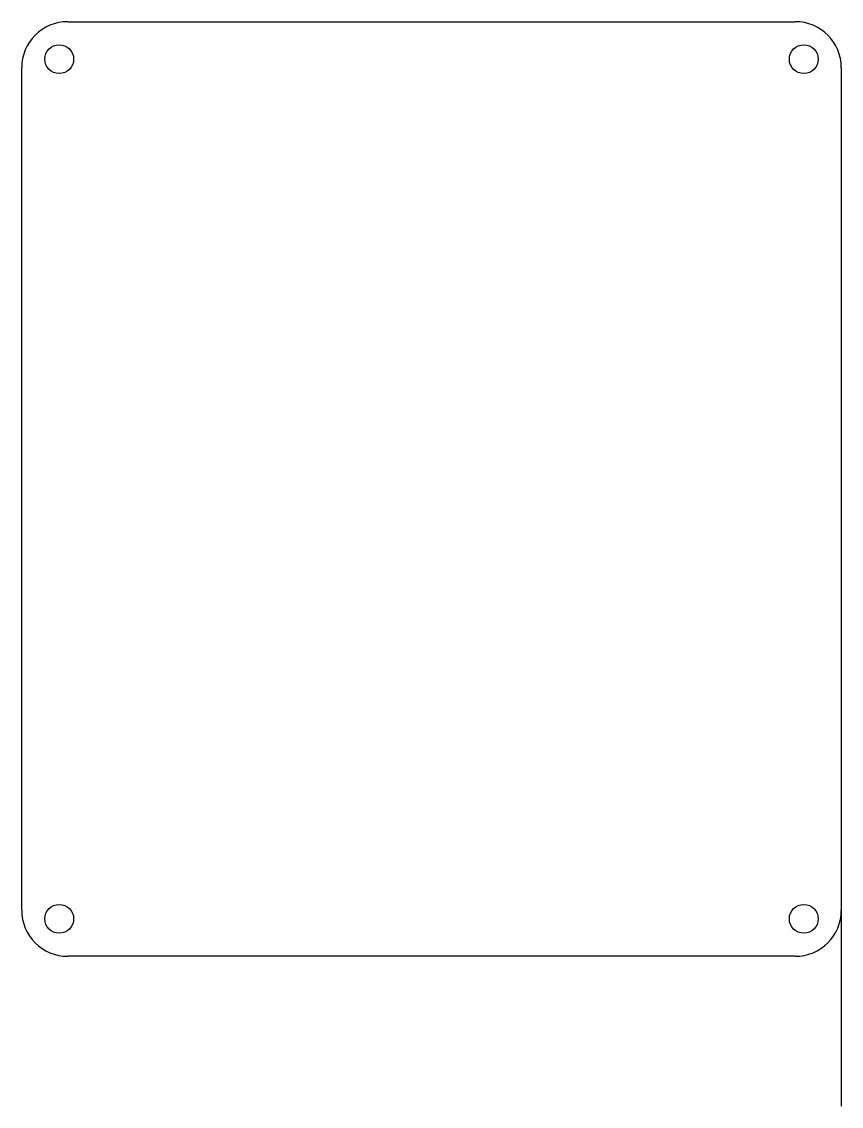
# Model space of a CAD drawing. Header units: millimetres. Extents: x -71 to 71, y -94 to 94.
import ezdxf

# ---------------------------------------------------------------- set-up
doc = ezdxf.new("R2010")
doc.units = ezdxf.units.MM
doc.layers.get('0').update_dxf_attribs({"linetype": 'CONTINUOUS'})

msp = doc.modelspace()

# ---------------------------------------------------------------- linework, layer by layer
for p, q in [((-63, 94), (63, 94)), ((-71, -60), (-71, 86)), ((71, 86), (71, -94)), ((63, -68), (-63, -68))]:
    msp.add_line(p, q)
for centre in [(-64.5, 87.5), (64.5, 87.5), (-64.5, -61.5), (64.5, -61.5)]:
    msp.add_circle(centre, 2.5)
for centre, start, end in [((-63, 86), 90, 180), ((63, 86), 0, 90), ((-63, -60), 180, 270), ((63, -60), 270, 360)]:
    msp.add_arc(centre, 8, start, end)

doc.saveas('drawing.dxf')
